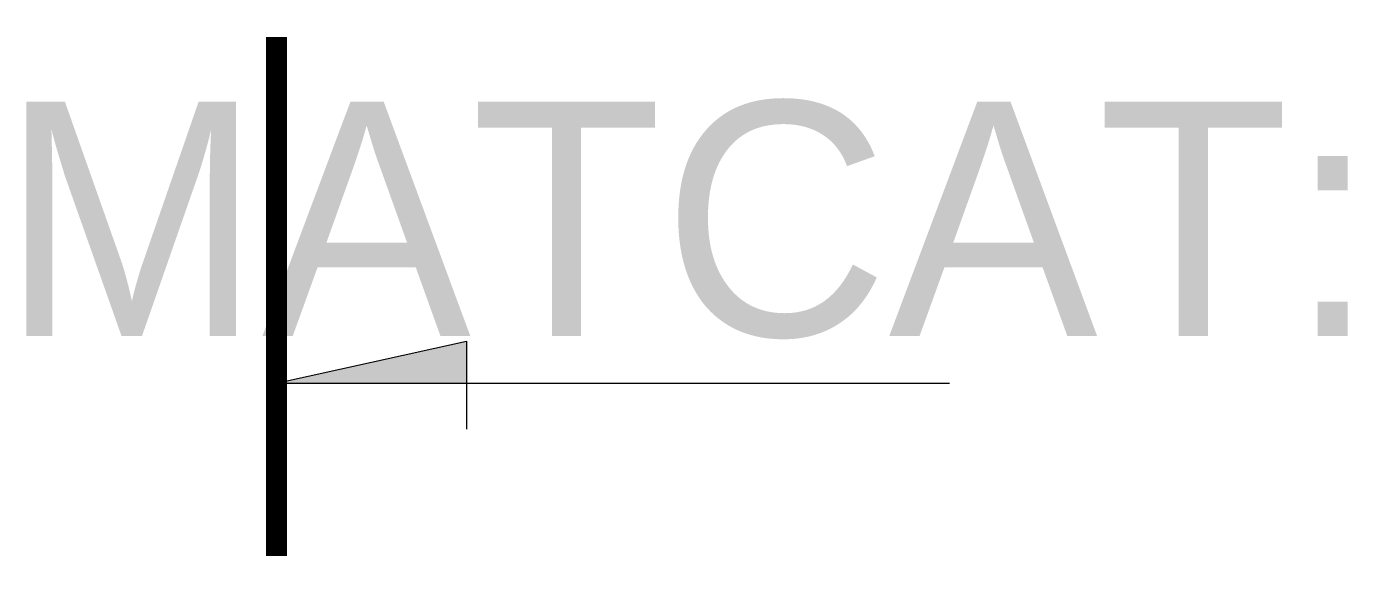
# Model space of a CAD drawing. Extents: x -1553.5 to -1543, y 652.8 to 657.1.
import ezdxf
from ezdxf.enums import TextEntityAlignment as Align

# ---------------------------------------------------------------- set-up
doc = ezdxf.new("R2010")
doc.units = 0
doc.header["$LTSCALE"] = 10
doc.header["$MEASUREMENT"] = 0
doc.layers.get('0').update_dxf_attribs({"linetype": 'CONTINUOUS'})
doc.styles.add('3T', font='vtimesn.TTF', dxfattribs={"height": 3})

msp = doc.modelspace()

# ---------------------------------------------------------------- linework, layer by layer
for p, q in [((-1551.521, 654.292), (-1550, 654.629)), ((-1550, 654.629), (-1550, 653.925)), ((-1551.521, 654.292), (-1546.136, 654.292))]:
    msp.add_line(p, q)
at = {"const_width": 0.169}
msp.add_lwpolyline([(-1551.521, 657.063), (-1551.521, 652.91)], dxfattribs=at)
msp.add_solid([(-1551.521, 654.292), (-1550, 654.629), (-1550, 654.292)])

# ---------------------------------------------------------------- texts
at = {"style": '3T'}
msp.add_attdef('MATCAT:', text='A', height=1.875, dxfattribs=at).set_placement((-1548.225, 654.108), align=Align.BOTTOM_CENTER)

doc.saveas('drawing.dxf')
